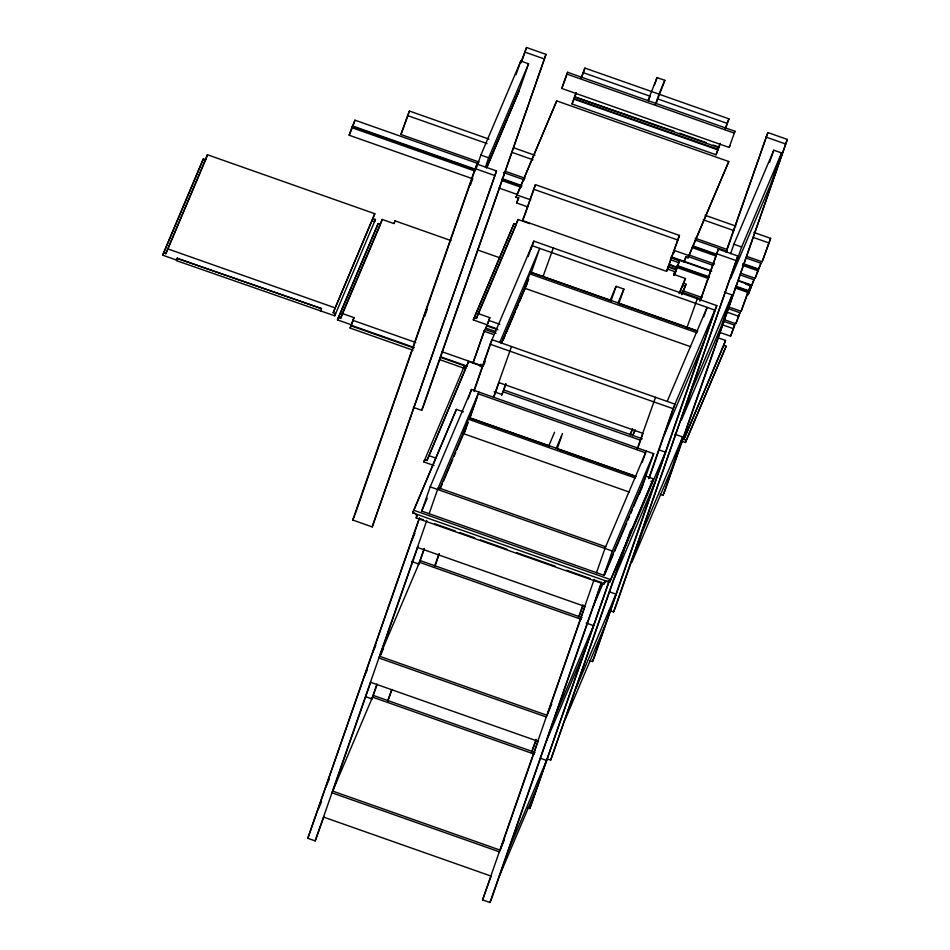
<?xml version="1.0" encoding="UTF-8"?>
<svg xmlns="http://www.w3.org/2000/svg" width="950" height="950" viewBox="0 0 950 950"><rect width="100%" height="100%" fill="white"/><g stroke="black" fill="none" stroke-linecap="round" stroke-linejoin="round"><path stroke-width="1.43" d="M417.394 515.268L416.242 517.964L603.856 584.084L605.566 581.59L607.893 581.329A8.645 5.843 -83.7 0 1 609.651 582.267L653.363 478.8L644.979 475.843M177.484 257.842L176.688 260.11L162.676 255.17L203.383 158.84L205.711 159.671L207.433 154.743L374.811 213.726L333.177 312.704L335.516 313.524L334.721 315.804L176.463 260.644L177.246 258.376L321.504 308.596L320.483 311.41M163.471 252.902L165.799 253.721L207.433 154.743M203.383 158.84L162.676 255.17M472.352 178.648L349.149 135.232L351.797 127.656L352.284 126.481L475.487 169.896M478.159 163.59L354.968 120.175L351.726 128.214M352.331 127.751L354.968 120.175M333.177 312.704L374.811 213.726M479.026 162.023L400.924 134.508L409.426 111.055L488.929 139.08M409.426 111.055L400.924 134.508M340.599 318.428L342.309 313.512L353.982 317.621L351.476 324.817L337.464 319.877L378.171 223.559L380.511 224.378L340.599 318.428L338.259 317.609M373.089 218.654L375.428 219.474L374.633 221.754L372.091 220.851M378.171 223.559L337.464 319.877M380.938 223.143L382.221 219.45L393.894 223.571L395.046 220.863L450.977 240.576M413.024 350.241L350.099 328.059L353.982 317.621M394.191 223.321L395.046 220.863M352.747 520.042L475.142 168.601L477.054 164.101L496.517 170.953L372.21 526.906L352.747 520.042L354.671 515.541M355.157 514.14L477.054 164.101M424.757 316.231L427.144 309.391M470.404 185.143L472.791 178.315M476.116 168.744L480.878 155.076L520.79 61.026L528.58 63.769L520.137 88.006L486.59 167.069M516.028 74.694L520.79 61.026M520.719 63.211L526.526 47.5L545.989 54.364L423.605 405.804L421.693 410.305L413.357 407.372M521.657 61.501L526.526 47.5M485.379 167.248L488.656 157.819L528.58 63.769M372.21 526.906L496.517 170.953M421.693 410.305L545.989 54.364M434.031 465.536L423.831 461.938L424.626 459.669L426.966 460.489L468.588 361.522L480.272 365.631M476.413 318.476L478.135 313.559L489.808 317.668L487.303 324.864L473.29 319.924L513.997 223.606L516.325 224.426L476.413 318.476L474.086 317.656M527.796 206.91L516.646 202.967L518.356 198.051L516.016 197.232L556.724 100.902L728.769 161.536L688.061 257.854L685.734 257.034L684.012 261.962L671.46 257.533M426.966 460.489L468.588 361.522M463.386 411.849L456.404 409.391L412.692 512.857L609.651 582.267L653.363 478.8M463.742 367.887L464.538 365.619L466.878 366.439M513.997 223.606L473.29 319.924M556.724 100.902L516.016 197.232M561.794 88.469L567.577 72.283L734.956 131.266L729.172 147.452L561.794 88.469L567.577 72.283M516.764 223.191L518.047 219.498L529.72 223.618M456.404 409.391L412.692 512.857A8.645 6.032 -57.1 0 1 414.711 513.249M484.832 329.389L473.124 362.627L484.832 329.389L496.019 333.331M522.583 220.614L535.432 184.668L679.452 235.422L666.603 271.368L522.583 220.614L525.778 212.408M323.95 816.513L315.198 840.904L307.8 838.304L419.306 518.094M645.24 477.909L603.903 575.296L421.741 511.1L430.184 486.863L471.509 389.476L653.671 453.673L641.345 489.096M525.979 211.719L535.432 184.668M419.437 518.462L307.8 838.304M495.71 331.562L485.925 328.106L489.808 317.668M468.231 398.893L471.509 389.476M480.13 366.617L480.985 364.159M315.198 840.904L426.787 520.446M429.139 513.701L437.582 489.464L478.907 392.077M332.714 791.338L370.702 682.266M379.952 655.702L417.929 546.63M720.373 143.426L716.074 154.767L572.054 104.013L575.973 92.779M581.127 77.971L584.915 68.079L658.979 94.121L664.834 80.323L657.056 77.579L648.007 100.534M576.353 92.673L572.054 104.013M581.59 77.639L584.915 68.079M474.026 390.402L490.117 344.197L533.852 241.134L716.799 305.603L594.415 657.044L592.503 661.544L589.724 660.571M473.991 391.495L492.029 339.684L674.975 404.166L649.123 478.372M636.274 476.425L468.896 417.442L463.161 433.544L629.137 492.029M371.628 699.402L376.984 684.024M418.368 565.167L424.211 548.388M464.633 432.333L468.077 422.441M372.59 697.371L376.972 684.796M420.316 560.346L424.211 549.159M469.49 419.116L477.031 397.468M528.129 256.571L531.941 245.634L714.887 310.104L592.503 661.544M530.931 249.529L533.852 241.134M697.811 331.004L530.444 272.021L524.661 288.218L690.638 346.714M531.288 272.614L539.719 248.377L499.807 342.428M387.683 701.1L391.578 689.89M434.483 566.687L438.876 554.076M493.489 397.266L511.492 346.548M392.029 689.581L387.671 701.373M434.934 566.378L439.327 553.767M493.929 396.957L498.809 382.957M501.671 395.307L505.566 384.109M502.906 392.73L506.017 383.8M654.324 85.429L657.056 77.579M655.334 104.595L658.979 94.121M664.834 80.323L656.106 103.502M557.508 447.925L561.604 436.145M611.076 300.734L616.087 286.342L623.877 289.085L618.866 303.478M666.603 271.368L679.452 235.422M728.769 161.536L688.857 255.586L674.844 250.646L674.049 252.914M673.609 275.358L674.892 271.664L667.898 269.206M716.074 154.767L718.818 147.036L713.224 145.065M674.072 131.266L574.56 96.817L718.58 147.583L719.993 143.533M725.147 128.725L728.935 118.833L660.428 94.691M674.334 275.227L676.436 269.301L668.052 266.344M671.092 257.889L679.488 260.846L677.006 267.567L670.237 264.563M674.726 274.514L679.488 260.846M725.61 128.393L728.935 118.833M688.061 257.854L688.857 255.586M679.654 292.956L685.425 278.493L673.74 274.372L674.892 271.664M681.779 294.69L686.043 284.228L683.703 283.409M531.703 751.854L536.085 739.254M578.503 617.441L582.896 604.829M637.023 449.421L655.512 397.302M536.049 740.347L531.691 752.127M579.441 615.731L582.861 605.922M638.447 446.31L642.829 433.711M601.611 582.659L491.423 899.068L489.963 902.5L482.564 899.899L594.166 579.429M596.517 572.696L604.948 548.459L646.285 451.06M491.328 875.496L482.564 899.899M500.579 848.92L538.068 741.261M547.806 713.284L584.82 607.014M686.648 328.451L697.336 298.739M642.271 462.199L645.549 452.782L478.183 393.799L469.739 418.036L549.242 446.049M489.963 902.5L601.469 582.291M603.903 575.296L612.346 551.059L653.671 453.673M604.39 574.667L605.364 571.876M699.889 301.257L718.378 249.149L737.841 256.001L615.457 607.442L613.546 611.954L609.377 610.482M700.827 299.547L718.378 249.149M527.369 807.666L529.839 808.533L609.211 580.616M639.398 493.917L643.779 481.329M609.686 579.987L529.839 808.533M725.966 251.869L767.861 132.549L787.324 139.412L664.941 490.841L663.029 495.354L660.25 494.38M703.819 316.789L707.097 307.361L667.185 401.423M726.418 251.56L767.861 132.549M546.499 758.646L550.668 760.107L630.634 530.48M648.672 478.681L673.051 408.666L716.799 305.603M631.572 528.77L550.668 760.107M730.597 253.674L733.887 244.245L773.799 150.195L781.589 152.938L770.64 184.371L730.728 278.421L741.665 246.988L781.589 152.938M769.583 162.308L773.799 150.195M613.546 611.954L737.841 256.001M682.67 436.964L671.733 468.397L631.809 562.447L642.758 531.014L682.67 436.964L674.892 434.221M732.129 294.951L721.181 326.384L681.269 420.434L692.217 389.001L732.129 294.951L724.339 292.208M663.029 495.354L787.324 139.412M683.905 439.423L723.817 345.361L726.156 346.192L686.244 440.242L683.905 439.423L725.539 340.444L717.749 337.701M681.625 441.168L685.449 442.51L686.244 440.242M723.817 345.361L725.539 340.444M726.156 346.192L685.449 442.51M719.482 332.286L730.574 336.193L734.659 325.197L723.579 321.29M734.659 325.197L730.574 336.193M724.696 319.817L735.846 323.748L739.943 312.752L728.781 308.821M739.943 312.752L735.846 323.748M728.543 306.874L741.131 311.303L748.22 291.199L735.633 286.769M738.316 280.452L750.904 284.893L747.424 293.467M750.904 284.893L741.131 311.303M745.679 284.086L751.272 286.057L748.137 294.809L753.944 279.751L739.967 274.823M753.944 279.751L750.476 288.337M741.131 273.374L755.131 278.303L758.266 269.562L742.876 264.136M745.548 257.818L760.95 263.245L757.482 271.831M760.95 263.245L755.131 278.303M746.795 256.393L762.137 261.796L770.64 238.355L753.908 232.465M770.64 238.355L762.137 261.796M165.799 253.721L205.711 159.671M349.149 135.232L351.797 128.998M321.504 308.596L177.246 258.376M334.721 315.804L375.428 219.474M342.309 313.512L382.221 219.45M350.099 328.059L351.476 324.817M486.376 167.972L519.341 90.274L486.97 167.449M516.646 202.967L518.949 197.517M478.135 313.559L518.047 219.498M423.831 461.938L464.538 365.619M485.925 328.106L487.303 324.864M483.396 365.667L485.129 361.582M421.741 511.1L427.215 498.216M411.457 541.381L414.901 533.271M530.444 272.021L529.673 273.826L697.051 332.809M468.896 417.442L468.172 419.152L635.538 478.135M501.208 343.496L527.808 280.796M439.47 489.357L468.006 422.121M469.312 419.021L470.464 416.314M501.564 343.045L528.758 278.979M503.322 339.791L505.056 335.694M506.219 332.975L515.47 311.161M516.634 308.441L518.367 304.344M519.519 301.625L527.036 283.908M440.646 487.872L442.379 483.787M443.543 481.056L452.782 459.266M453.946 456.546L455.679 452.461M456.831 449.742L466.082 427.951M372.946 651.961L375.82 645.204M364.503 676.198L367.377 669.441M553.316 247.986L542.961 276.735L530.219 272.246M380.582 655.31L383.468 648.494M326.004 786.778L329.436 778.668M318.131 809.661L321.575 801.562M648.316 100.759L650.441 95.736M610.232 300.141L616.087 286.342M548.886 445.621L554.551 432.262M556.284 448.234L562.519 433.532M618.023 302.884L623.877 289.085M734.956 131.266L734.184 133.071L566.806 74.076M729.172 147.452L729.944 145.659M684.012 261.962L686.328 256.5M679.06 293.479L685.425 278.493M681.993 293.776L686.043 284.228M630.182 434.138L632.498 428.676M630.206 434.969L632.51 429.519M632.534 435.789L634.849 430.338M632.902 435.338L635.217 429.887M604.841 574.382L613.451 554.087M614.602 551.38L626.656 522.975M627.807 520.268L629.529 516.218M630.681 513.511L632.403 509.449M633.543 506.742L642.734 485.106M664.026 435.599L703.938 341.537M551.736 704.092L546.262 716.977L378.896 657.994L420.221 560.607L582.018 617.619M593.619 605.577L603.369 582.599M603.856 584.084L605.008 581.376M625.516 546.179L665.428 452.129L658.944 449.837M555.121 716.158L593.536 625.623L586.138 623.01M614.567 577.612L654.479 483.562M504.213 840.263L499.32 851.794L331.942 792.811L373.267 695.424L535.064 752.447M546.678 740.394L585.093 649.859M576.056 688.192L615.968 594.142L609.484 591.85M508.167 850.974L546.582 760.439L540.419 758.266M565.119 719.625L605.031 625.575M499.724 875.211L538.151 784.676M748.22 291.199L747.721 292.374L735.134 287.933M750.773 287.233L751.272 286.057M758.266 269.562L757.768 270.726L742.377 265.299M416.242 517.964L416.622 515.506L415.269 513.558M524.614 52.012L544.077 58.864M583.003 72.58L650.121 96.235M658.504 99.192L727.023 123.346M765.949 137.061L785.413 143.913M679.666 133.238L706.23 142.607M574.002 98.551L718.022 149.304M573.776 99.097L717.796 149.851M514.033 147.927L534.945 155.289M705.102 215.258L735.775 226.076M407.514 115.567L487.006 143.581M512.109 152.428L533.033 159.802M703.178 219.771L733.863 230.577M753.386 237.464L768.728 242.868M480.878 155.076L488.656 157.819M733.887 244.245L741.665 246.988M505.519 171.368L525.041 178.244M695.198 238.213L727.273 249.518M503.358 172.473L524.364 179.871M695.151 240.053L727.356 251.406M475.142 168.601L494.594 175.465M533.52 189.181L677.54 239.934M716.466 253.65L735.929 260.514M352.521 125.946L475.713 169.361M502.312 178.731L521.906 185.642M692.704 245.824L716.502 254.22M743.102 263.589L758.504 269.016M502.087 179.277L521.681 186.176M692.479 246.371L716.276 254.754M351.797 127.656L474.988 171.071M501.588 180.441L521.182 187.352M691.98 247.546L715.778 255.93M498.952 188.017L517.144 194.429M689.344 255.111L714.543 263.993M516.812 194.952L530.824 199.892M688.227 256.583L713.403 265.454M671.199 256.797L711.752 271.094M684.38 261.868L710.944 271.225M738.91 281.081L751.498 285.522M670.332 259.694L678.716 262.651M677.136 265.525L709.294 276.866M735.87 286.223L748.446 290.664M676.911 266.071L709.068 277.4M668.61 264.611L708.569 278.576M667.826 266.891L676.21 269.848M682.706 285.606L685.247 286.508M682.409 290.617L701.979 297.516M681.364 292.101L700.886 298.989M725.931 311.754L738.482 316.184M722.131 324.722L733.21 328.617M477.541 249.933L499.914 257.818M544.362 277.222L611.479 300.877M618.462 303.347L697.169 331.075M488.656 320.376L499.843 324.318M486.946 325.304L496.731 328.747M486.721 325.838L497.907 329.781M484.072 331.194L493.858 334.649M490.117 344.197L673.051 408.666M167.521 248.793L334.887 307.788M352.842 320.328L415.756 342.499M442.32 351.868L482.909 366.082M351.12 325.244L414.046 347.427M440.61 356.784L467.174 366.154M350.894 325.791L413.82 347.961M440.384 357.331L465.548 366.201M439.589 359.599L464.764 368.469M498.631 382.494L642.651 433.247M642.283 438.781L503.856 389.999L501.944 394.511L494.166 391.768M503.096 391.804L640.122 440.099M557.614 448.994L635.716 476.52M428.676 455.572L436.466 458.316M438.306 487.754L605.684 546.737M430.184 486.863L612.346 551.059M413.618 510.209L610.577 579.619M419.235 518.296L423.403 519.769M434.53 523.688L455.394 531.038M459.562 532.511L474.858 537.902M480.427 539.861L506.837 549.171M516.574 552.603L555.513 566.319M566.639 570.237L590.283 578.574M594.451 580.046L601.398 582.492M417.394 547.414L584.773 606.397M419.496 562.317L581.293 619.341M411.374 561.426L418.76 564.027M379.62 656.284L546.998 715.267M370.452 682.231L537.831 741.214M372.543 697.134L534.339 754.158M365.655 696.682L371.818 698.856M332.666 791.101L500.044 850.084M323.499 817.047L490.877 876.031M651.035 481.317A8.645 6.032 -57.1 0 1 652.436 481.448"/></g></svg>
